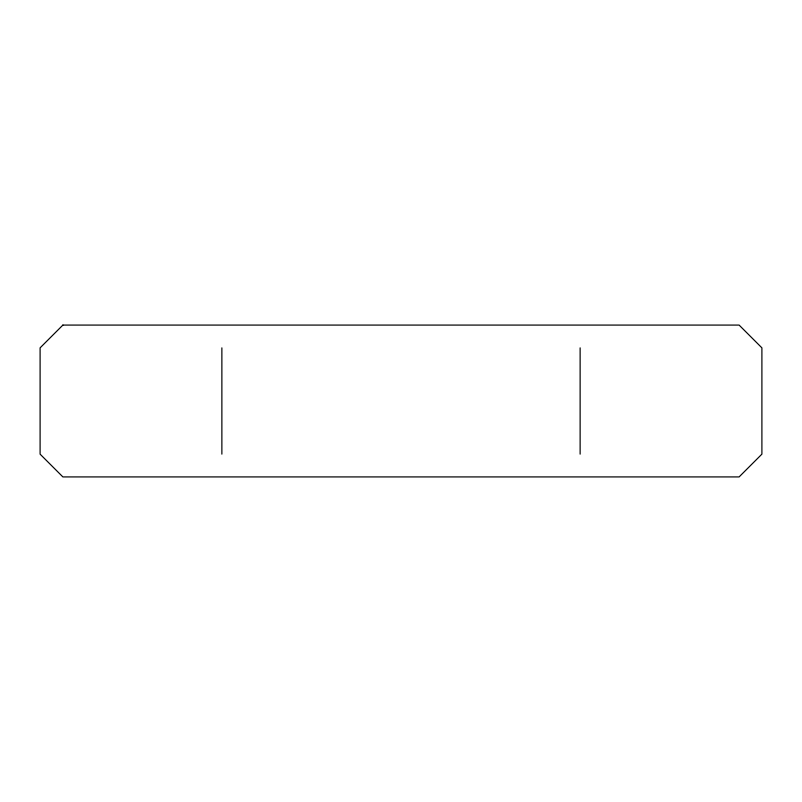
<?xml version="1.0" encoding="UTF-8"?>
<svg xmlns="http://www.w3.org/2000/svg" width="802" height="802" viewBox="0 0 802 802"><rect width="100%" height="100%" fill="white"/><g stroke="black" fill="none" stroke-linecap="round" stroke-linejoin="round"><path stroke-width="1.2" d="M580.127 347.857L580.127 454.143M221.873 347.857L221.873 454.143M62.887 325.081L40.1 347.857L40.1 454.143L62.887 476.919L739.113 476.919L761.9 454.143L761.9 347.857L739.113 325.081L62.887 325.081"/></g></svg>
